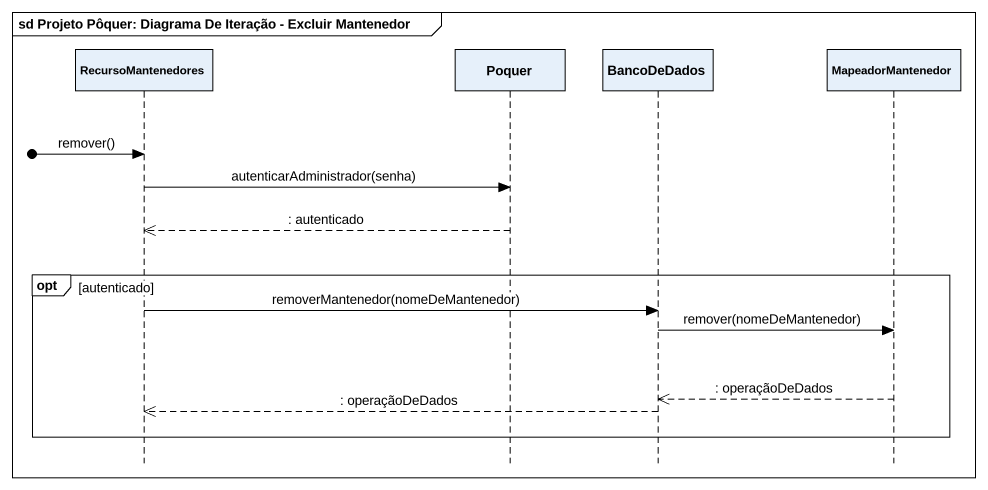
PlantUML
@startuml
mainframe sd Projeto Pôquer: Diagrama De Iteração - Excluir Mantenedor
hide footbox
participant RecursoMantenedores
participant Poquer
participant BancoDeDados
participant MapeadorMantenedor

[o-> RecursoMantenedores : remover()
RecursoMantenedores -> Poquer : autenticarAdministrador(senha)
Poquer -->> RecursoMantenedores : : autenticado
opt autenticado
  RecursoMantenedores -> BancoDeDados : removerMantenedor(nomeDeMantenedor)
  BancoDeDados -> MapeadorMantenedor : remover(nomeDeMantenedor)
  MapeadorMantenedor -->> BancoDeDados : : operaçãoDeDados
  BancoDeDados -->> RecursoMantenedores : : operaçãoDeDados
end
@enduml
